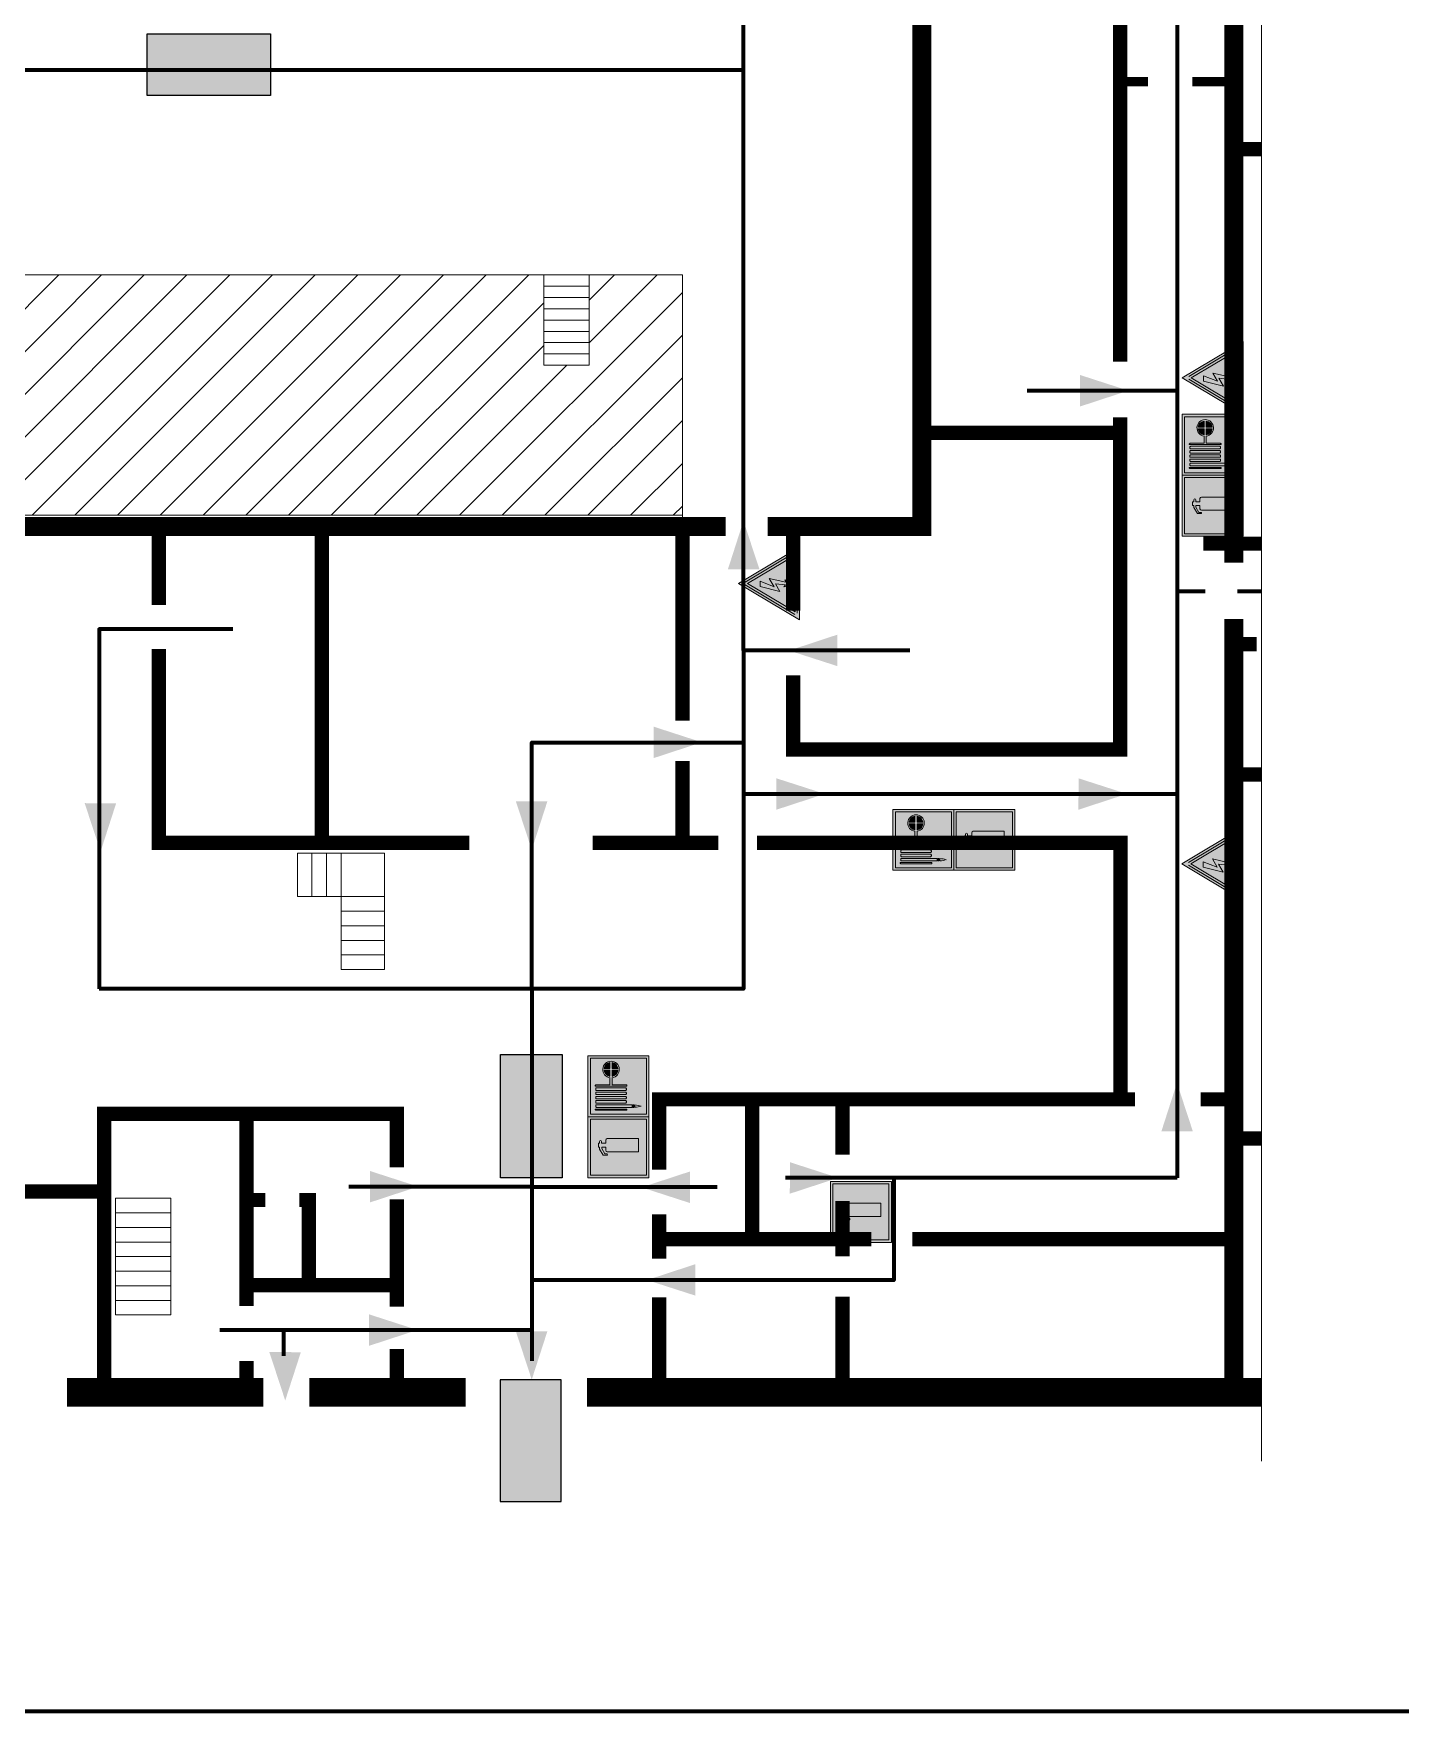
# Model space of a CAD drawing. Header units: millimetres. Extents: x 13114 to 67229, y 22859 to 38520.
# Drawn here: x 19577.8 to 19758.7, y 30107.3 to 30329.4 of the extents above; entities that cross this region are included whole.
import ezdxf

# ---------------------------------------------------------------- set-up
doc = ezdxf.new("R2010")
doc.units = ezdxf.units.MM
doc.linetypes.add('{ Wide Dash }', pattern=[12, 4, -2, 4, -2])
doc.layers.add('План_Штампы', color=7, linetype='Continuous')

# ---------------------------------------------------------------- blocks, each defined once
blk = doc.blocks.new('A$C32E8229D')
at = {"true_color": 0xffffff}
blk.add_hatch(color=7, dxfattribs=at).paths.add_polyline_path([(0, 0), (0, -8), (16, -8), (16, 0)])
h = blk.add_hatch(color=126)
h.paths.add_polyline_path([(0.2, -0.2), (15.8, -0.2), (15.8, -7.8), (0.2, -7.8)])
h.paths.add_polyline_path([(13.49, -2.05), (12.08, -2.05), (11.37, -2.63, 0.162397), (11.29, -2.84), (11.29, -3.63), (10.35, -3.63), (10.35, -4.05), (11.68, -4.05), (11.68, -3.48), (12.26, -4.28), (11.29, -5.1), (11.29, -6.78), (11.85, -6.78), (11.85, -5.44), (12.8, -4.64), (12.8, -5.94), (14.46, -5.94), (14.46, -5.39), (13.45, -5.39), (13.45, -3.97), (12.46, -2.59), (13.15, -2.59), (13.69, -3.34), (14.18, -3)], flags=16)
h.paths.add_polyline_path([(10.74, -1.82, 1), (11.8, -1.82, 1)], flags=16)
h.paths.add_polyline_path([(9.39, -3.59), (5.99, -3.59), (6.56, -3.03), (5.91, -3.03), (5.1, -3.83), (5.91, -4.64), (6.56, -4.64), (5.99, -4.09), (9.39, -4.09)], flags=16)
h.paths.add_polyline_path([(4.29, -1.08), (1.72, -1.08), (1.72, -6.6), (4.29, -6.6)], flags=16)
at = {"color": 126}
blk.add_lwpolyline([(16, -8), (0, -8), (0, 0), (16, 0)], close=True, dxfattribs=at)
blk = doc.blocks.new('A$C7B4425F7')
at = {"true_color": 0xffffff}
blk.add_hatch(color=7, dxfattribs=at).paths.add_polyline_path([(0, 0), (-16, 0), (-16, -8), (0, -8)])
h = blk.add_hatch(color=126)
h.paths.add_polyline_path([(-0.2, -0.2), (-15.8, -0.2), (-15.8, -7.8), (-0.2, -7.8)])
h.paths.add_polyline_path([(-11.76, -2.03), (-11.76, -3.66), (-11.17, -3.66, -0.568275), (-11.17, -6.18), (-12.58, -6.18), (-12.58, -2.03)], flags=16)
h.paths.add_polyline_path([(-13.33, -4.12, -0.495768), (-13.59, -6.18), (-15.03, -6.18), (-15.03, -2.03), (-13.59, -2.03, -0.487973)], flags=16)
h.paths.add_polyline_path([(-10.25, -2.03), (-9.48, -2.03), (-9.48, -6.18), (-10.25, -6.18)], flags=16)
h.paths.add_polyline_path([(-13.84, -3.69), (-14.24, -3.69), (-14.24, -3.03), (-13.9, -3.03, -0.692621)], flags=0)
h.paths.add_polyline_path([(-9.15, -2.03), (-8.4, -2.03), (-8.04, -3.07), (-7.68, -2.03), (-6.93, -2.03), (-7.64, -4.1), (-6.93, -6.18), (-7.68, -6.18), (-8.04, -5.14), (-8.4, -6.18), (-9.15, -6.18), (-8.44, -4.1)], flags=16)
h.paths.add_polyline_path([(-11.76, -4.46), (-11.42, -4.46, -0.692621), (-11.36, -5.12), (-11.76, -5.12)], flags=0)
h.paths.add_polyline_path([(-13.9, -5.2), (-14.24, -5.2), (-14.24, -4.55), (-13.84, -4.55, -0.708038)], flags=0)
edge = h.paths.add_edge_path(flags=16)
edge.add_ellipse((-5.51, -4.08), major_axis=(0, 2.05), ratio=0.586184, start_angle=0, end_angle=360)
edge = h.paths.add_edge_path(flags=0)
edge.add_ellipse((-5.51, -4.08), major_axis=(0, 1.14), ratio=0.454828, start_angle=0, end_angle=360)
h.paths.add_polyline_path([(-4.13, -4.96, 0.377264), (-3.48, -4.52, 0.0555), (-3.16, -2.03), (-1.66, -2.03), (-1.66, -4.96), (-0.96, -4.96), (-0.96, -7.01), (-1.75, -7.01), (-1.75, -6.18), (-3.3, -6.18), (-3.3, -7.02), (-4.13, -7.02)], flags=16)
h.paths.add_polyline_path([(-2.73, -2.91), (-2.28, -2.91), (-2.28, -4.96), (-3.05, -4.96, 0.079136)], flags=0)
at = {"color": 126}
blk.add_lwpolyline([(-16, -8), (0, -8), (0, 0), (-16, 0)], close=True, dxfattribs=at)
blk = doc.blocks.new('A$C3AD82952')
at = {"true_color": 0xf5f5ff}
h = blk.add_hatch(color=7, dxfattribs=at)
h.dxf.hatch_style = 1
h.paths.add_polyline_path([(8.21, 8.73, 0.414214), (7.89, 9.05), (7.22, 9.05), (7.22, 9.92), (7.59, 9.92, 1), (7.57, 10.36), (7.22, 10.36), (7.22, 10.6), (6.43, 10.6), (6.43, 10.36), (6.01, 10.36), (4.74, 9.59), (4.74, 8.69), (4.98, 8.73), (4.98, 9.26), (6.12, 9.91), (6.43, 9.91), (6.43, 9.05), (5.76, 9.05, 0.414214), (5.44, 8.73), (5.44, 2.2), (8.21, 2.2)], flags=0)
h.paths.add_polyline_path([(12.8, 12.8), (0, 12.8), (0, 0), (12.8, 0)])
h.paths.add_polyline_path([(0.51, 12.29), (12.29, 12.29), (12.29, 0.51), (0.51, 0.51)], flags=16)
h.paths.add_polyline_path([(4.74, 9.59), (6.01, 10.36), (6.43, 10.36), (6.43, 10.6), (7.22, 10.6), (7.22, 10.36), (7.59, 10.36, -0.94586), (7.59, 9.92), (7.22, 9.92), (7.22, 9.05), (7.89, 9.05, -0.414214), (8.21, 8.73), (8.21, 2.2), (5.44, 2.2), (5.44, 8.73, -0.414214), (5.76, 9.05), (6.43, 9.05), (6.43, 9.91), (6.12, 9.91), (4.98, 9.26), (4.98, 8.73), (4.74, 8.69)], flags=0)
h = blk.add_hatch(color=242)
h.dxf.hatch_style = 1
h.paths.add_polyline_path([(12.29, 12.29), (0.51, 12.29), (0.51, 0.51), (12.29, 0.51)])
h.paths.add_polyline_path([(4.74, 8.69), (4.74, 9.59), (6.01, 10.36), (6.43, 10.36), (6.43, 10.6), (7.22, 10.6), (7.22, 10.36), (7.59, 10.36, -0.94586), (7.59, 9.92), (7.22, 9.92), (7.22, 9.05), (7.89, 9.05, -0.414214), (8.21, 8.73), (8.21, 2.2), (5.44, 2.2), (5.44, 8.73, -0.414214), (5.76, 9.05), (6.43, 9.05), (6.43, 9.91), (6.12, 9.91), (4.98, 9.26), (4.98, 8.73)], flags=16)
h = blk.add_hatch(color=7, dxfattribs=at)
h.dxf.hatch_style = 1
h.paths.add_polyline_path([(8.21, 8.73, 0.414214), (7.89, 9.05), (7.22, 9.05), (7.22, 9.92), (7.59, 9.92, 1), (7.57, 10.36), (7.22, 10.36), (7.22, 10.6), (6.43, 10.6), (6.43, 10.36), (6.01, 10.36), (4.74, 9.59), (4.74, 8.69), (4.98, 8.73), (4.98, 9.26), (6.12, 9.91), (6.43, 9.91), (6.43, 9.05), (5.76, 9.05, 0.414214), (5.44, 8.73), (5.44, 2.2), (8.21, 2.2)])
at = {"color": 242, "lineweight": 5}
for p, q in [((0, 0), (0, 12.8)), ((0, 12.8), (12.8, 12.8)), ((7.22, 10.6), (6.43, 10.6)), ((6.43, 10.6), (6.43, 10.36)), ((7.22, 10.36), (7.22, 10.6)), ((12.8, 0), (12.8, 12.8)), ((6.01, 10.36), (4.74, 9.59)), ((4.74, 9.59), (4.74, 8.69)), ((4.74, 8.69), (4.98, 8.73)), ((4.98, 9.26), (6.12, 9.91)), ((4.98, 8.73), (4.98, 9.26)), ((5.44, 2.2), (5.44, 8.73)), ((5.76, 9.05), (6.43, 9.05)), ((6.01, 10.36), (6.43, 10.36)), ((6.12, 9.91), (6.43, 9.91)), ((6.43, 9.91), (6.43, 9.05)), ((7.59, 10.36), (7.22, 10.36)), ((7.22, 9.05), (7.22, 9.92)), ((7.59, 9.92), (7.22, 9.92)), ((7.89, 9.05), (7.22, 9.05)), ((8.21, 2.2), (8.21, 8.73)), ((0, 0), (12.8, 0)), ((5.44, 2.2), (8.21, 2.2))]:
    blk.add_line(p, q, dxfattribs=at)
blk.add_lwpolyline([(0.51, 12.29), (12.29, 12.29), (12.29, 0.51), (0.51, 0.51)], close=True, dxfattribs=at)
for centre, radius, start, end in [((5.76, 8.73), 0.32, 90, 180), ((7.58, 10.14), 0.223, 273.1875, 86.8125), ((7.89, 8.73), 0.32, 0, 90)]:
    blk.add_arc(centre, radius, start, end, dxfattribs=at)
blk = doc.blocks.new('A$C37112FD5')
at = {"true_color": 0xf5f5ff}
h = blk.add_hatch(color=7, dxfattribs=at)
h.dxf.hatch_style = 1
h.paths.add_polyline_path([(12.8, -7.4), (0, -7.4), (0, -20.2), (12.8, -20.2)])
h.paths.add_polyline_path([(12.29, -7.91), (12.29, -19.69), (0.51, -19.69), (0.51, -7.91)], flags=16)
h.paths.add_polyline_path([(4.98, -9.04, -0.42597), (5.17, -9.22), (5.17, -12.25), (5.17, -15.29, -0.432244), (4.98, -15.47), (4.83, -15.47, -0.42597), (4.64, -15.29), (4.64, -12.25), (4.64, -9.22, -0.432244), (4.83, -9.04)], flags=0)
h.paths.add_polyline_path([(4.28, -9.22), (4.28, -12.25), (4.28, -15.29, -0.432244), (4.09, -15.47), (3.94, -15.47, -0.42597), (3.75, -15.29), (3.75, -12.25), (3.75, -9.22, -0.432244), (3.94, -9.04), (4.09, -9.04, -0.42597)], flags=0)
h.paths.add_polyline_path([(5.72, -9.04), (5.87, -9.04, -0.42597), (6.06, -9.22), (6.06, -12.25), (6.06, -15.29, -0.432244), (5.87, -15.47), (5.72, -15.47, -0.42597), (5.53, -15.29), (5.53, -12.25), (5.53, -9.22, -0.432244)], flags=0)
h.paths.add_polyline_path([(6.42, -8.9), (6.5, -8.9, -0.42597), (6.69, -9.08), (6.69, -12.03), (8.21, -12.03, -15.824349), (8.21, -12.47), (6.69, -12.47), (6.69, -15.42, -0.432244), (6.5, -15.6), (6.42, -15.6)], flags=0)
h.paths.add_polyline_path([(3.39, -9.22), (3.39, -12.25), (3.39, -15.29, -0.432244), (3.2, -15.47), (3.05, -15.47, -0.42597), (2.85, -15.29), (2.85, -12.25), (2.85, -9.22, -0.432244), (3.05, -9.04), (3.2, -9.04, -0.42597)], flags=0)
h.paths.add_polyline_path([(2.5, -9.22), (2.5, -16.71), (1.96, -16.71), (1.96, -9.22, -0.432244), (2.15, -9.04), (2.31, -9.04, -0.42597)], flags=0)
h.paths.add_polyline_path([(1.61, -8.9), (1.61, -15.6), (1.57, -15.6, -0.42597), (1.37, -15.42), (1.37, -12.03), (1.37, -9.09, -0.432244), (1.57, -8.9)], flags=0)
h.paths.add_polyline_path([(9.76, -10.81), (9.76, -12.03), (8.49, -12.03, -0.336371)], flags=0)
h.paths.add_polyline_path([(8.49, -12.47), (9.76, -12.47), (9.76, -13.7, -0.336371)], flags=0)
h.paths.add_polyline_path([(10.11, -10.81, -0.336371), (11.38, -12.03), (10.11, -12.03)], flags=0)
h.paths.add_polyline_path([(10.11, -12.47), (11.38, -12.47, -0.336371), (10.11, -13.7)], flags=0)
h.paths.add_polyline_path([(2.5, -16.84), (2.5, -17.05), (1.97, -17.05), (1.97, -16.84)], flags=0)
h.paths.add_polyline_path([(2.5, -17.24, -0.033778), (2.24, -18.6, -0.033778), (1.97, -17.24)], flags=0)
h = blk.add_hatch(color=242)
h.dxf.hatch_style = 1
h.paths.add_polyline_path([(12.29, -7.91), (0.51, -7.91), (0.51, -19.69), (12.29, -19.69)])
h.paths.add_polyline_path([(6.42, -15.6), (6.42, -8.9), (6.5, -8.9, -0.42597), (6.69, -9.08), (6.69, -12.03), (8.21, -12.03, -15.824349), (8.21, -12.47), (6.69, -12.47), (6.69, -15.42, -0.432244), (6.5, -15.6)], flags=16)
h.paths.add_polyline_path([(5.87, -15.47), (5.72, -15.47, -0.42597), (5.53, -15.29), (5.53, -12.25), (5.53, -9.22, -0.432244), (5.72, -9.04), (5.87, -9.04, -0.42597), (6.06, -9.22), (6.06, -12.25), (6.06, -15.29, -0.432244)], flags=16)
h.paths.add_polyline_path([(4.98, -15.47), (4.83, -15.47, -0.42597), (4.64, -15.29), (4.64, -12.25), (4.64, -9.22, -0.432244), (4.83, -9.04), (4.98, -9.04, -0.42597), (5.17, -9.22), (5.17, -12.25), (5.17, -15.29, -0.432244)], flags=16)
h.paths.add_polyline_path([(4.09, -15.47), (3.94, -15.47, -0.42597), (3.75, -15.29), (3.75, -12.25), (3.75, -9.22, -0.432244), (3.94, -9.04), (4.09, -9.04, -0.42597), (4.28, -9.22), (4.28, -12.25), (4.28, -15.29, -0.432244)], flags=16)
h.paths.add_polyline_path([(3.2, -15.47), (3.05, -15.47, -0.42597), (2.85, -15.29), (2.85, -12.25), (2.85, -9.22, -0.432244), (3.05, -9.04), (3.2, -9.04, -0.42597), (3.39, -9.22), (3.39, -12.25), (3.39, -15.29, -0.432244)], flags=16)
h.paths.add_polyline_path([(2.5, -17.05), (1.97, -17.05), (1.97, -16.84), (2.5, -16.84)], flags=16)
h.paths.add_polyline_path([(2.5, -17.24, -0.033778), (2.24, -18.6, -0.033778), (1.97, -17.24)], flags=16)
h.paths.add_polyline_path([(2.5, -16.71), (1.96, -16.71), (1.96, -9.22, -0.432244), (2.15, -9.04), (2.31, -9.04, -0.42597), (2.5, -9.22)], flags=16)
h.paths.add_polyline_path([(1.61, -15.6), (1.57, -15.6, -0.42597), (1.37, -15.42), (1.37, -12.03), (1.37, -9.09, -0.432244), (1.57, -8.9), (1.61, -8.9)], flags=16)
h.paths.add_polyline_path([(8.49, -12.47), (9.76, -12.47), (9.76, -13.7, -0.336371)], flags=0)
h.paths.add_polyline_path([(10.11, -13.7), (10.11, -12.47), (11.38, -12.47, -0.336371)], flags=0)
h.paths.add_polyline_path([(8.49, -12.03, -0.336371), (9.76, -10.81), (9.76, -12.03)], flags=0)
h.paths.add_polyline_path([(10.11, -12.03), (10.11, -10.81, -0.336371), (11.38, -12.03)], flags=0)
h = blk.add_hatch(color=7, dxfattribs=at)
h.dxf.hatch_style = 1
h.paths.add_polyline_path([(1.61, -8.9), (1.57, -8.9, 0.432244), (1.37, -9.09), (1.37, -12.03), (1.37, -15.42, 0.42597), (1.57, -15.6), (1.61, -15.6)])
h.paths.add_polyline_path([(2.5, -9.22, 0.42597), (2.31, -9.04), (2.15, -9.04, 0.432244), (1.96, -9.22), (1.96, -16.71), (2.5, -16.71)])
h.paths.add_polyline_path([(2.5, -16.84), (1.97, -16.84), (1.97, -17.05), (2.5, -17.05)])
h.paths.add_polyline_path([(2.5, -17.24), (1.97, -17.24, 0.033778), (2.24, -18.6, 0.033778)])
h.paths.add_polyline_path([(3.39, -12.25), (3.39, -9.22, 0.42597), (3.2, -9.04), (3.05, -9.04, 0.432244), (2.85, -9.22), (2.85, -12.25), (2.85, -15.29, 0.42597), (3.05, -15.47), (3.2, -15.47, 0.432244), (3.39, -15.29)])
h.paths.add_polyline_path([(4.28, -12.25), (4.28, -9.22, 0.42597), (4.09, -9.04), (3.94, -9.04, 0.432244), (3.75, -9.22), (3.75, -12.25), (3.75, -15.29, 0.42597), (3.94, -15.47), (4.09, -15.47, 0.432244), (4.28, -15.29)])
h.paths.add_polyline_path([(5.17, -12.25), (5.17, -9.22, 0.42597), (4.98, -9.04), (4.83, -9.04, 0.432244), (4.64, -9.22), (4.64, -12.25), (4.64, -15.29, 0.42597), (4.83, -15.47), (4.98, -15.47, 0.432244), (5.17, -15.29)])
h.paths.add_polyline_path([(6.06, -12.25), (6.06, -9.22, 0.42597), (5.87, -9.04), (5.72, -9.04, 0.432244), (5.53, -9.22), (5.53, -12.25), (5.53, -15.29, 0.42597), (5.72, -15.47), (5.87, -15.47, 0.432244), (6.06, -15.29)])
h.paths.add_polyline_path([(6.69, -12.47), (8.21, -12.47, 15.824349), (8.21, -12.03), (6.69, -12.03), (6.69, -9.08, 0.42597), (6.5, -8.9), (6.42, -8.9), (6.42, -15.6), (6.5, -15.6, 0.432244), (6.69, -15.42)])
h.paths.add_polyline_path([(8.49, -12.47), (9.76, -12.47), (9.76, -13.7, -0.336371)], flags=16)
h.paths.add_polyline_path([(8.49, -12.03, -0.336371), (9.76, -10.81), (9.76, -12.03)], flags=16)
h.paths.add_polyline_path([(10.11, -12.47), (11.38, -12.47, -0.336371), (10.11, -13.7)], flags=16)
h.paths.add_polyline_path([(10.11, -12.03), (10.11, -10.81, -0.336371), (11.38, -12.03)], flags=16)
h = blk.add_hatch(color=242)
h.dxf.hatch_style = 1
h.paths.add_polyline_path([(9.76, -10.81, 0.336371), (8.49, -12.03), (9.76, -12.03)])
h.paths.add_polyline_path([(10.11, -10.81), (10.11, -12.03), (11.38, -12.03, 0.336371)])
h.paths.add_polyline_path([(11.38, -12.47), (10.11, -12.47), (10.11, -13.7, 0.336371)])
h.paths.add_polyline_path([(9.76, -12.47), (8.49, -12.47, 0.336371), (9.76, -13.7)])
at = {"color": 242, "lineweight": 5}
for p, q in [((0, -20.2), (0, -7.4)), ((0, -7.4), (12.8, -7.4)), ((1.37, -12.03), (1.37, -9.08)), ((1.57, -8.9), (1.61, -8.9)), ((1.61, -8.9), (1.61, -15.6)), ((1.96, -16.71), (1.96, -9.22)), ((2.15, -9.04), (2.31, -9.04)), ((2.5, -16.71), (2.5, -9.22)), ((2.85, -12.25), (2.85, -9.22)), ((3.05, -9.04), (3.2, -9.04)), ((3.39, -12.25), (3.39, -9.22)), ((3.75, -12.25), (3.75, -9.22)), ((3.94, -9.04), (4.09, -9.04)), ((4.28, -12.25), (4.28, -9.22)), ((4.64, -12.25), (4.64, -9.22)), ((4.83, -9.04), (4.98, -9.04)), ((5.17, -12.25), (5.17, -9.22)), ((5.53, -12.25), (5.53, -9.22)), ((5.72, -9.04), (5.87, -9.04)), ((6.06, -12.25), (6.06, -9.22)), ((6.42, -8.9), (6.42, -15.6)), ((6.5, -8.9), (6.42, -8.9)), ((6.69, -12.03), (6.69, -9.08)), ((12.8, -20.2), (12.8, -7.4)), ((1.37, -12.03), (1.37, -15.42)), ((2.85, -12.25), (2.85, -15.29)), ((3.39, -12.25), (3.39, -15.29)), ((3.75, -12.25), (3.75, -15.29)), ((4.28, -12.25), (4.28, -15.29)), ((4.64, -12.25), (4.64, -15.29)), ((5.17, -12.25), (5.17, -15.29)), ((5.53, -12.25), (5.53, -15.29)), ((6.06, -12.25), (6.06, -15.29)), ((8.21, -12.03), (6.69, -12.03)), ((8.21, -12.47), (6.69, -12.47)), ((6.69, -12.47), (6.69, -15.42)), ((9.76, -12.03), (8.49, -12.03)), ((9.76, -12.47), (8.49, -12.47)), ((9.76, -10.81), (9.76, -12.03)), ((9.76, -12.47), (9.76, -13.7)), ((10.11, -10.81), (10.11, -12.03)), ((11.38, -12.03), (10.11, -12.03)), ((11.38, -12.47), (10.11, -12.47)), ((10.11, -12.47), (10.11, -13.7)), ((1.57, -15.6), (1.61, -15.6)), ((1.96, -16.71), (2.5, -16.71)), ((1.97, -16.84), (2.5, -16.84)), ((1.97, -17.05), (1.97, -16.84)), ((2.5, -17.05), (1.97, -17.05)), ((1.97, -17.24), (2.5, -17.24)), ((2.5, -16.84), (2.5, -17.05)), ((3.05, -15.47), (3.2, -15.47)), ((3.94, -15.47), (4.09, -15.47)), ((4.83, -15.47), (4.98, -15.47)), ((5.72, -15.47), (5.87, -15.47)), ((6.42, -15.6), (6.5, -15.6)), ((0, -20.2), (12.8, -20.2))]:
    blk.add_line(p, q, dxfattribs=at)
blk.add_lwpolyline([(0.51, -7.91), (12.29, -7.91), (12.29, -19.69), (0.51, -19.69)], close=True, dxfattribs=at)
for centre, radius, start, end in [((1.56, -9.09), 0.182, 87.1027, 180.6071), ((2.15, -9.22), 0.182, 87.1027, 180.6071), ((2.32, -9.22), 0.182, 359.3929, 92.8973), ((3.04, -9.22), 0.182, 87.1027, 180.6071), ((3.21, -9.22), 0.182, 359.3929, 92.8973), ((3.93, -9.22), 0.182, 87.1027, 180.6071), ((4.1, -9.22), 0.182, 359.3929, 92.8973), ((4.82, -9.22), 0.182, 87.1027, 180.6071), ((4.99, -9.22), 0.182, 359.3929, 92.8973), ((5.71, -9.22), 0.182, 87.1027, 180.6071), ((5.88, -9.22), 0.182, 359.3929, 92.8973), ((6.51, -9.09), 0.182, 359.3929, 92.8973), ((9.93, -12.25), 1.74, 187.2319, 172.7681), ((9.93, -12.25), 1.46, 96.9927, 171.3585), ((9.93, -12.25), 1.46, 188.6415, 263.0073), ((9.93, -12.25), 1.46, 8.6415, 83.0073), ((9.93, -12.25), 1.46, 276.9927, 351.3585), ((1.56, -15.42), 0.182, 179.3929, 272.8973), ((12.17, -15.98), 10.27, 187.041, 194.7793), ((-7.7, -15.98), 10.27, 345.2207, 352.959), ((3.04, -15.29), 0.182, 179.3929, 272.8973), ((3.21, -15.29), 0.182, 267.1027, 0.6071), ((3.93, -15.29), 0.182, 179.3929, 272.8973), ((4.1, -15.29), 0.182, 267.1027, 0.6071), ((4.82, -15.29), 0.182, 179.3929, 272.8973), ((4.99, -15.29), 0.182, 267.1027, 0.6071), ((5.71, -15.29), 0.182, 179.3929, 272.8973), ((5.88, -15.29), 0.182, 267.1027, 0.6071), ((6.51, -15.42), 0.182, 267.1027, 0.6071)]:
    blk.add_arc(centre, radius, start, end, dxfattribs=at)
blk = doc.blocks.new('A$C3E6D3DDE')
at = {"lineweight": 5}
h = blk.add_hatch(color=40, dxfattribs=at)
h.paths.add_polyline_path([(24.1, 1.45), (16.46, -11.35), (31.74, -11.35)])
h.paths.add_polyline_path([(24.09, -0.46), (30.03, -10.41), (18.14, -10.41)], flags=16)
h.paths.add_polyline_path([(24.54, -3.08), (23.41, -6.02), (25.13, -5.01), (24.33, -8.5), (24.82, -8.27), (23.79, -9.86), (23.4, -8.04), (23.8, -8.43), (24.04, -6.29), (22.39, -7.25), (23.44, -3.08)], flags=0)
h = blk.add_hatch(color=256, dxfattribs=at)
h.paths.add_polyline_path([(24.37, 0.03, 0.567511), (23.82, 0.03), (17.59, -10.4, 0.582454), (17.86, -10.88), (30.32, -10.88, 0.582149), (30.6, -10.4)])
h.paths.add_polyline_path([(24.09, -0.46), (18.14, -10.41), (30.03, -10.41)], flags=16)
h.paths.add_polyline_path([(24.54, -3.08), (23.41, -6.02), (25.13, -5.01), (24.33, -8.5), (24.82, -8.27), (23.79, -9.86), (23.4, -8.04), (23.8, -8.43), (24.04, -6.29), (22.39, -7.25), (23.44, -3.08)], flags=0)
h = blk.add_hatch(color=40, dxfattribs=at)
h.paths.add_polyline_path([(24.09, -0.46), (18.14, -10.41), (30.03, -10.41)])
h.paths.add_polyline_path([(24.82, -8.27), (23.79, -9.86), (23.4, -8.04), (23.8, -8.43), (24.04, -6.29), (22.39, -7.25), (23.44, -3.08), (24.54, -3.08), (23.41, -6.02), (25.13, -5.01), (24.33, -8.5)], flags=16)
at = {"color": 40, "lineweight": 5}
for p, q in [((16.46, -11.35), (24.1, 1.45)), ((24.1, 1.45), (31.74, -11.35))]:
    blk.add_line(p, q, dxfattribs=at)
at = {"lineweight": 5}
for p, q in [((17.59, -10.4), (23.82, 0.03)), ((24.37, 0.03), (30.6, -10.4)), ((18.14, -10.41), (24.09, -0.46)), ((23.44, -3.08), (22.39, -7.25)), ((23.41, -6.02), (24.54, -3.08)), ((24.54, -3.08), (23.44, -3.08)), ((24.09, -0.46), (30.03, -10.41)), ((22.39, -7.25), (24.04, -6.29)), ((25.13, -5.01), (23.41, -6.02)), ((24.04, -6.29), (23.8, -8.43)), ((24.33, -8.5), (25.13, -5.01)), ((18.14, -10.41), (30.03, -10.41)), ((23.8, -8.43), (23.4, -8.04)), ((23.4, -8.04), (23.79, -9.86)), ((23.79, -9.86), (24.82, -8.27)), ((24.82, -8.27), (24.33, -8.5)), ((17.86, -10.88), (30.32, -10.88))]:
    blk.add_line(p, q, dxfattribs=at)
at = {"color": 50, "lineweight": 5}
blk.add_line((31.74, -11.35), (16.46, -11.35), dxfattribs=at)

msp = doc.modelspace()

# ---------------------------------------------------------------- hatches: boundary and pattern name
at = {"lineweight": 0}
h = msp.add_hatch(dxfattribs=at)
h.set_pattern_fill('ANSI31', color=256, scale=1.26, angle=180)
h.set_pattern_definition([(225, (41576.2664, 40060.9222), (2.8287807, -2.8287807), [])])
h.paths.add_polyline_path([(19663.7, 30285.4), (19663.7, 30297.45), (19651.35, 30297.45), (19651.35, 30295.95), (19651.35, 30294.46), (19651.35, 30292.97), (19651.35, 30291.48), (19651.35, 30289.99), (19651.35, 30288.5), (19651.35, 30287.01), (19651.35, 30285.51), (19645.34, 30285.51), (19645.34, 30287.01), (19645.34, 30288.5), (19645.34, 30289.99), (19645.34, 30291.48), (19645.34, 30292.97), (19645.34, 30294.46), (19645.34, 30295.95), (19645.34, 30297.45), (19567.22, 30297.45), (19567.22, 30312.61), (19490.97, 30312.61), (19490.97, 30302.17), (19484.96, 30302.17), (19484.96, 30312.61), (19478.11, 30312.61), (19478.11, 30265.64), (19663.7, 30265.64)])

# ---------------------------------------------------------------- linework, layer by layer
at = {"color": 1, "lineweight": 100}
msp.add_lwpolyline([(19339.68, 30502.29), (19939.68, 30502.29), (19939.68, 30107.29), (19339.68, 30107.29)], close=True, dxfattribs=at)
at = {"lineweight": 0}
for points in [[(19740.34, 30352.3), (19740.34, 30140.41)], [(19663.7, 30264.16), (19663.7, 30285.4), (19663.7, 30297.45), (19567.22, 30297.45), (19567.22, 30312.61), (19490.97, 30312.61), (19490.97, 30302.17), (19484.96, 30302.17), (19484.96, 30312.61), (19478.11, 30312.61), (19478.11, 30265.64), (19663.7, 30265.64), (19663.7, 30278.1)], [(19618.53, 30220.92), (19624.27, 30220.92), (19624.27, 30215.16)]]:
    msp.add_lwpolyline(points, dxfattribs=at)
for points, const_width in [([(19674.97, 30264.16), (19695.41, 30264.16), (19695.41, 30339.38)], 2.52), ([(19721.65, 30339.33), (19721.65, 30285.97)], 1.89), ([(19736.71, 30259.36), (19736.71, 30338.28)], 2.52), ([(19725.32, 30323.05), (19721.78, 30323.05)], 1.26), ([(19736.51, 30323.05), (19731.19, 30323.05)], 1.26), ([(19740.34, 30314.12), (19736.68, 30314.12)], 1.89), ([(19721.65, 30278.61), (19721.65, 30234.64), (19678.37, 30234.64), (19678.37, 30244.44)], 1.89), ([(19695.41, 30276.55), (19721.65, 30276.55)], 1.89), ([(19594.41, 30264.16), (19434.86, 30264.16)], 2.52), ([(19594.41, 30264.16), (19594.41, 30264.16), (19669.41, 30264.16)], 2.52), ([(19594.41, 30264.16), (19594.41, 30253.78)], 1.89), ([(19615.98, 30222.29), (19615.98, 30264.16)], 1.89), ([(19663.7, 30264.16), (19663.7, 30238.45)], 1.89), ([(19678.37, 30264.16), (19678.37, 30253.01)], 1.89), ([(19740.34, 30261.88), (19732.64, 30261.88)], 1.89), ([(19736.71, 30149.54), (19736.71, 30251.93)], 2.52), ([(19635.49, 30222.29), (19594.41, 30222.29), (19594.41, 30247.93)], 1.89), ([(19736.71, 30248.59), (19739.71, 30248.59)], 1.89), ([(19663.7, 30222.29), (19663.7, 30233.12)], 1.89), ([(19740.34, 30231.34), (19736.71, 30231.34)], 1.89), ([(19668.48, 30222.29), (19651.84, 30222.29)], 1.89), ([(19721.68, 30188.32), (19721.68, 30222.29), (19673.58, 30222.29)], 1.89), ([(19660.62, 30179), (19660.62, 30188.32), (19723.61, 30188.32)], 1.89), ([(19672.94, 30169.82), (19672.94, 30188.32)], 1.89), ([(19684.89, 30188.32), (19684.89, 30181)], 1.89), ([(19732.3, 30188.32), (19735.93, 30188.32)], 1.89), ([(19625.89, 30179.32), (19625.89, 30186.39), (19587.16, 30186.39), (19587.16, 30150.46)], 1.89), ([(19606.02, 30160.96), (19606.02, 30186.39)], 1.89), ([(19740.35, 30183.12), (19736.71, 30183.12)], 1.89), ([(19587.16, 30176.12), (19541.71, 30176.12)], 1.89), ([(19606.02, 30175), (19608.48, 30175)], 1.89), ([(19614.27, 30163.71), (19614.27, 30175), (19612.99, 30175)], 1.89), ([(19625.89, 30160.87), (19625.89, 30175.1)], 1.89), ([(19684.89, 30174.85), (19684.89, 30167.53)], 1.89), ([(19660.62, 30169.82), (19660.62, 30173.12)], 1.89), ([(19688.73, 30169.82), (19660.62, 30169.82), (19660.62, 30167.25)], 1.89), ([(19736.36, 30169.82), (19694.14, 30169.82)], 1.89), ([(19625.89, 30163.71), (19606.02, 30163.71)], 1.89), ([(19660.62, 30162.12), (19660.62, 30150)], 1.89), ([(19684.89, 30162.21), (19684.89, 30150.09)], 1.89), ([(19625.89, 30149.75), (19625.89, 30155.27)], 1.89), ([(19606.02, 30149.77), (19606.02, 30153.7)], 1.89), ([(19608.21, 30149.54), (19582.23, 30149.54)], 3.78), ([(19635.03, 30149.54), (19614.34, 30149.54)], 3.78), ([(19740.34, 30149.54), (19651.08, 30149.54)], 3.78)]:
    msp.add_lwpolyline(points, dxfattribs=dict(at, const_width=const_width))
at = {"color": 126, "lineweight": 100, "true_color": 0x008754}
for points in [[(19693.82, 30247.73), (19671.77, 30247.73), (19671.77, 30333.24)], [(19729.18, 30332.55), (19729.18, 30177.92)], [(19441.69, 30298.82), (19459.17, 30298.82), (19472.77, 30324.63), (19671.77, 30324.63)], [(19729.18, 30282.13), (19709.34, 30282.13)], [(19604.19, 30250.57), (19586.52, 30250.57), (19586.52, 30202.93)], [(19671.77, 30247.73), (19671.77, 30202.93), (19643.77, 30202.93), (19643.77, 30153.71)], [(19643.77, 30202.93), (19643.77, 30235.58), (19671.77, 30235.58)], [(19671.77, 30228.76), (19729.18, 30228.76)], [(19643.77, 30202.93), (19586.52, 30202.93)], [(19691.67, 30177.92), (19691.67, 30164.38), (19643.77, 30164.38)], [(19729.18, 30177.92), (19677.35, 30177.92)], [(19643.77, 30176.75), (19619.56, 30176.75)], [(19643.77, 30176.75), (19668.3, 30176.75)], [(19602.48, 30157.83), (19643.77, 30157.83)], [(19610.91, 30157.83), (19610.91, 30154.38)]]:
    msp.add_lwpolyline(points, dxfattribs=at)
at = {"lineweight": 0}
for points in [[(19651.35, 30297.45), (19645.34, 30297.45), (19645.34, 30285.51), (19651.35, 30285.51)], [(19645.34, 30297.45), (19651.35, 30297.45), (19651.35, 30295.95), (19645.34, 30295.95)], [(19645.34, 30295.95), (19651.35, 30295.95), (19651.35, 30294.46), (19645.34, 30294.46)], [(19645.34, 30294.46), (19651.35, 30294.46), (19651.35, 30292.97), (19645.34, 30292.97)], [(19645.34, 30292.97), (19651.35, 30292.97), (19651.35, 30291.48), (19645.34, 30291.48)], [(19645.34, 30291.48), (19651.35, 30291.48), (19651.35, 30289.99), (19645.34, 30289.99)], [(19645.34, 30289.99), (19651.35, 30289.99), (19651.35, 30288.5), (19645.34, 30288.5)], [(19645.34, 30288.5), (19651.35, 30288.5), (19651.35, 30287.01), (19645.34, 30287.01)], [(19645.34, 30287.01), (19651.35, 30287.01), (19651.35, 30285.51), (19645.34, 30285.51)], [(19614.67, 30220.92), (19614.67, 30215.18), (19612.74, 30215.18), (19612.74, 30220.92)], [(19616.6, 30220.92), (19616.6, 30215.18), (19614.67, 30215.18), (19614.67, 30220.92)], [(19618.53, 30220.92), (19618.53, 30215.18), (19616.6, 30215.18), (19616.6, 30220.92)], [(19618.53, 30215.16), (19624.27, 30215.16), (19624.27, 30213.23), (19618.53, 30213.23)], [(19618.53, 30213.23), (19624.27, 30213.23), (19624.27, 30211.3), (19618.53, 30211.3)], [(19618.53, 30211.3), (19624.27, 30211.3), (19624.27, 30209.37), (19618.53, 30209.37)], [(19618.53, 30209.37), (19624.27, 30209.37), (19624.27, 30207.44), (19618.53, 30207.44)], [(19618.53, 30207.44), (19624.27, 30207.44), (19624.27, 30205.51), (19618.53, 30205.51)], [(19588.67, 30175.22), (19595.98, 30175.22), (19595.98, 30173.29), (19588.67, 30173.29)], [(19588.67, 30173.29), (19595.98, 30173.29), (19595.98, 30171.36), (19588.67, 30171.36)], [(19588.67, 30171.36), (19595.98, 30171.36), (19595.98, 30169.43), (19588.67, 30169.43)], [(19588.67, 30169.43), (19595.98, 30169.43), (19595.98, 30167.5), (19588.67, 30167.5)], [(19588.67, 30167.5), (19595.98, 30167.5), (19595.98, 30165.57), (19588.67, 30165.57)], [(19588.67, 30165.57), (19595.98, 30165.57), (19595.98, 30163.64), (19588.67, 30163.64)], [(19588.67, 30163.64), (19595.98, 30163.64), (19595.98, 30161.71), (19588.67, 30161.71)], [(19588.67, 30161.71), (19595.98, 30161.71), (19595.98, 30159.78), (19588.67, 30159.78)]]:
    msp.add_lwpolyline(points, close=True, dxfattribs=at)
at = {"color": 126, "linetype": '{ Wide Dash }', "lineweight": 100, "true_color": 0x008754}
for points in [[(19732.91, 30255.57), (19729.44, 30255.57)], [(19740.34, 30255.57), (19737.18, 30255.57)]]:
    msp.add_lwpolyline(points, dxfattribs=at)
at = {"layer": 'План_Штампы', "color": 126, "true_color": 0x008754}
for points in [[(19716.34, 30280.04), (19716.35, 30284.21), (19722.74, 30282.14)], [(19673.9, 30258.49), (19669.73, 30258.5), (19671.79, 30264.9)], [(19684.23, 30249.84), (19684.22, 30245.67), (19677.83, 30247.73)], [(19659.88, 30233.49), (19659.89, 30237.66), (19666.28, 30235.59)], [(19676.14, 30226.66), (19676.15, 30230.82), (19682.55, 30228.76)], [(19716.13, 30226.66), (19716.14, 30230.82), (19722.54, 30228.76)], [(19584.58, 30227.53), (19588.75, 30227.52), (19586.69, 30221.13)], [(19641.66, 30227.77), (19645.83, 30227.76), (19643.76, 30221.37)], [(19731.27, 30184.09), (19727.11, 30184.1), (19729.17, 30190.49)], [(19677.92, 30175.83), (19677.94, 30180), (19684.33, 30177.93)], [(19622.33, 30174.67), (19622.34, 30178.84), (19628.73, 30176.77)], [(19664.7, 30178.77), (19664.69, 30174.6), (19658.3, 30176.67)], [(19665.42, 30166.5), (19665.41, 30162.34), (19659.02, 30164.4)], [(19622.22, 30155.69), (19622.23, 30159.86), (19628.63, 30157.79)], [(19641.66, 30157.62), (19645.83, 30157.61), (19643.76, 30151.22)], [(19609.03, 30154.86), (19613.2, 30154.85), (19611.13, 30148.46)]]:
    msp.add_solid(points, dxfattribs=at)

# ---------------------------------------------------------------- block references
at = {"rotation": 90}
for name, p, xscale, yscale, zscale in [('A$C3E6D3DDE', (19730.76, 30268.64), 0.6300000000000001, 0.6300000000000001, 0.6300000000000001), ('A$C37112FD5', (19725.19, 30270.95), 0.6299983876571059, 0.6299983876571059, 0.6299983876571059), ('A$C3AD82952', (19737.91, 30262.88), 0.6300000000000001, 0.6300000000000001, 0.6300000000000001), ('A$C3E6D3DDE', (19672.05, 30241.44), 0.6300000000000001, 0.6300000000000001, 0.6300000000000001), ('A$C37112FD5', (19686.91, 30218.64), 0.6299983876571059, 0.6299983876571059, 0.6299983876571059), ('A$C3AD82952', (19707.7, 30218.64), 0.6300000000000001, 0.6300000000000001, 0.6300000000000001), ('A$C3E6D3DDE', (19730.71, 30204.31), 0.6300000000000001, 0.6300000000000001, 0.6300000000000001), ('A$C37112FD5', (19646.54, 30186.02), 0.6299983876571059, 0.6299983876571059, 0.6299983876571059), ('A$C3AD82952', (19659.26, 30177.95), 0.6300000000000001, 0.6300000000000001, 0.6300000000000001), ('A$C3AD82952', (19691.36, 30169.39), 0.6300000000000001, 0.6300000000000001, 0.6300000000000001)]:
    msp.add_blockref(name, p, dxfattribs=dict(at, xscale=xscale, yscale=yscale, zscale=zscale))
at = {"layer": 'План_Штампы', "color": 126, "true_color": 0x008754, "xscale": 1.020610974797569, "yscale": 1.020610974797569, "zscale": 1.020610974797569}
for p, rotation in [((19609.18, 30321.21), 179.9978653237145), ((19639.62, 30177.95), 89.99786532371449)]:
    msp.add_blockref('A$C32E8229D', p, dxfattribs=dict(at, rotation=rotation))
at = {"layer": 'План_Штампы', "xscale": 1.008, "yscale": 1.008, "zscale": 1.008, "rotation": 90}
msp.add_blockref('A$C7B4425F7', (19639.57, 30151.21), dxfattribs=at)

doc.saveas('drawing.dxf')
